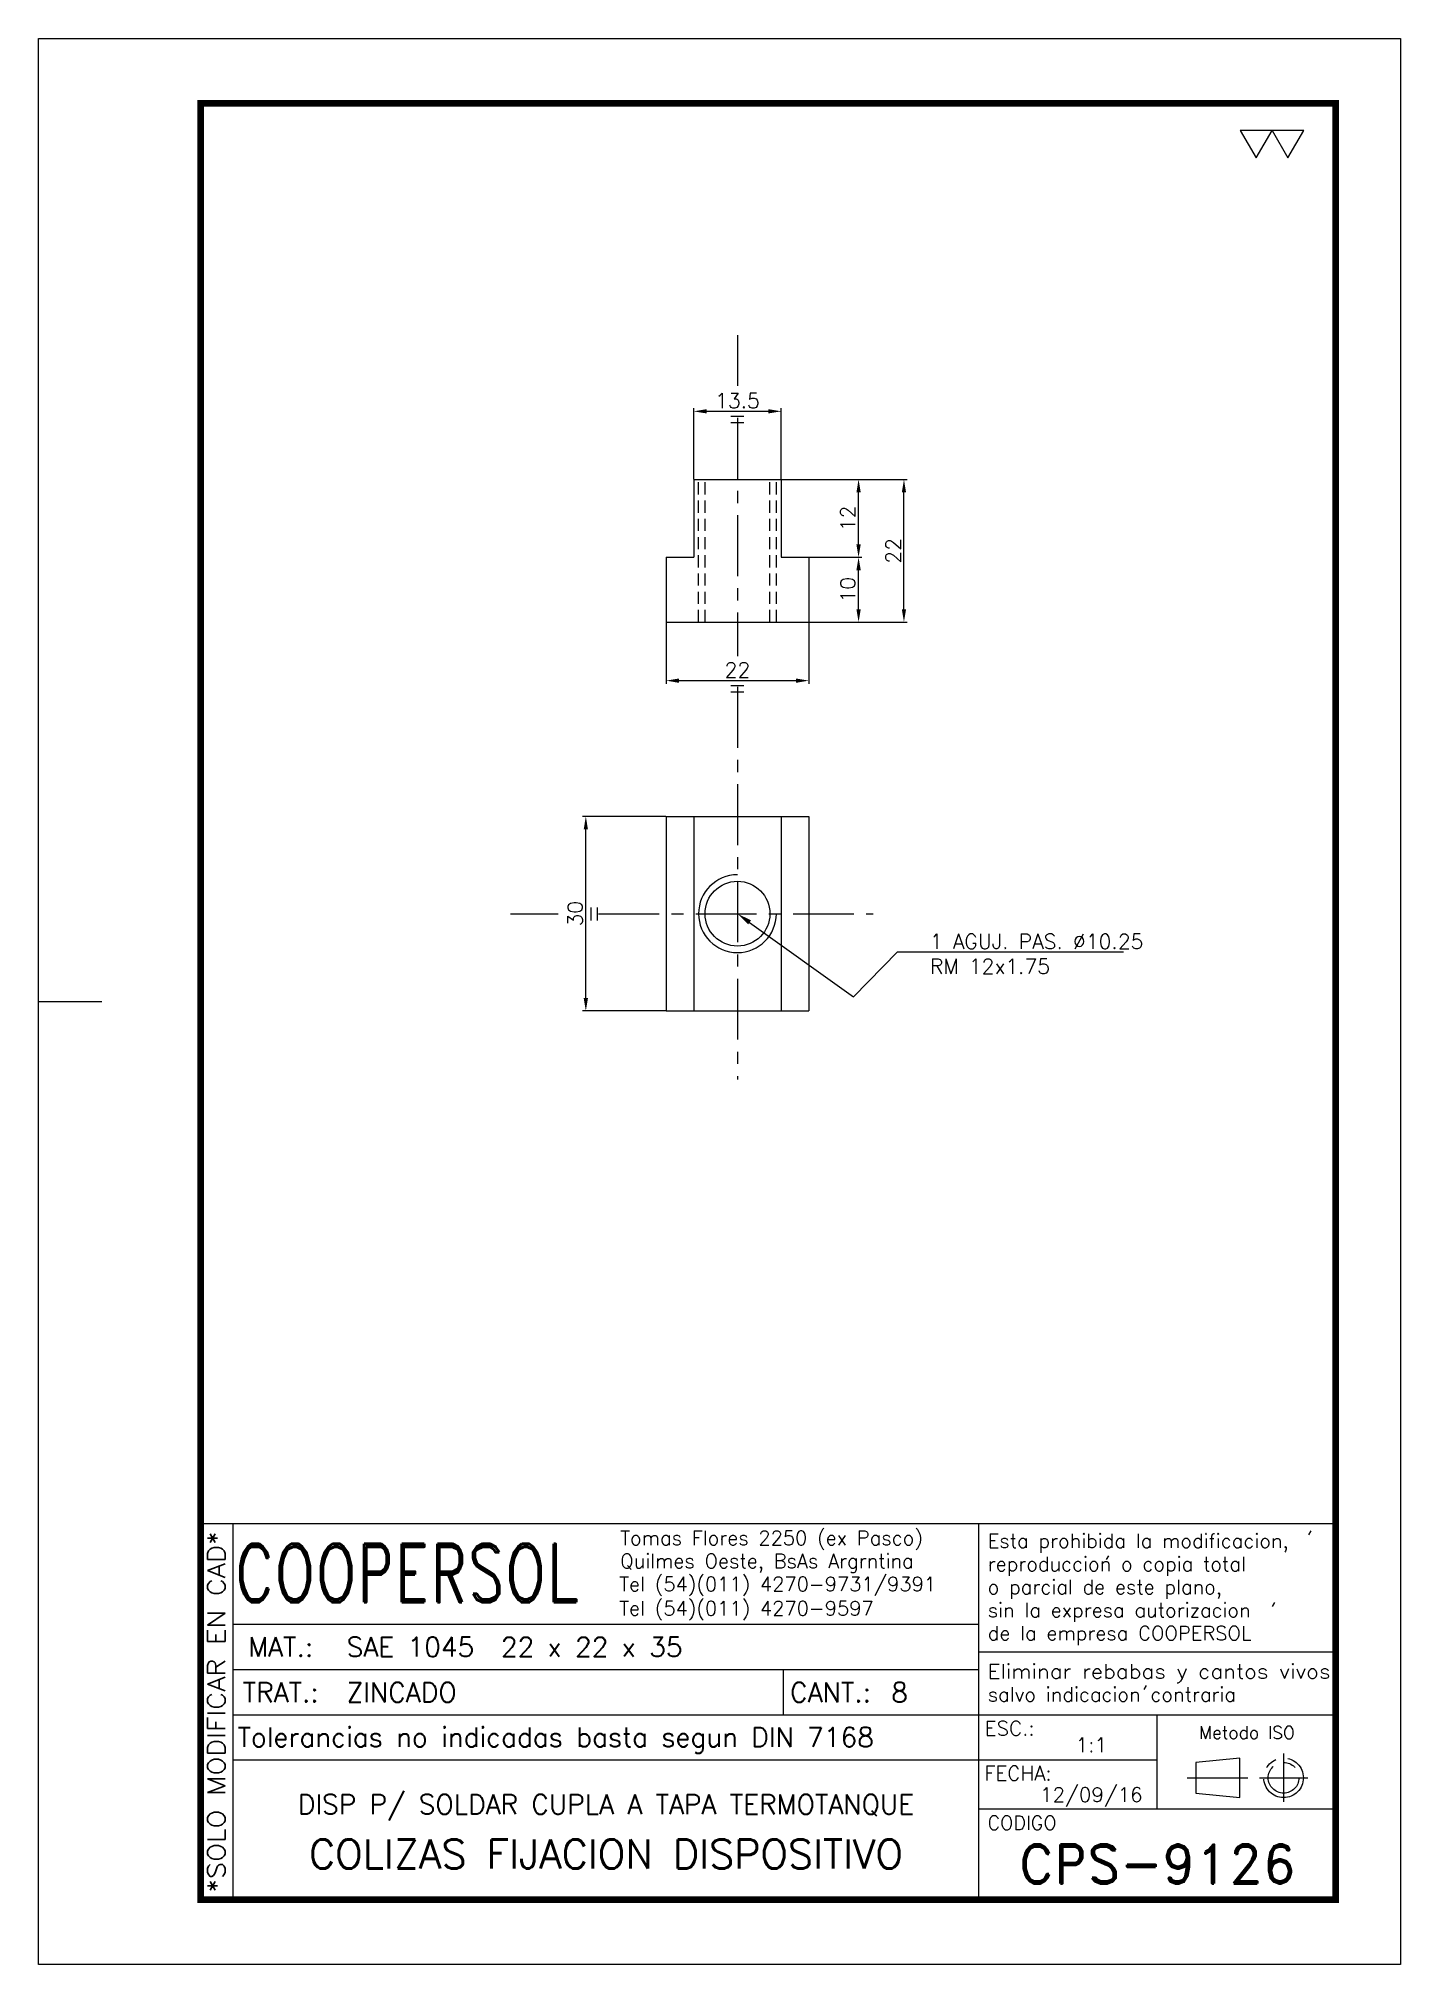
# Model space of a CAD drawing. Extents: x 0 to 210, y 0 to 297.
import ezdxf
from ezdxf import colors
from ezdxf.entities.mleader import LeaderData, LeaderLine
from ezdxf.enums import TextEntityAlignment as Align
from ezdxf.math import Vec2, Vec3

# ---------------------------------------------------------------- set-up
doc = ezdxf.new("R2010")
doc.units = 0
doc.header["$LTSCALE"] = 7.5
doc.header["$MEASUREMENT"] = 0
doc.linetypes.add('CENTER', pattern=[2, 1.25, -0.25, 0.25, -0.25])
doc.linetypes.add('HIDDEN', pattern=[0.375, 0.25, -0.125])
doc.layers.get('0').update_dxf_attribs({"linetype": 'CONTINUOUS'})
doc.layers.get('DEFPOINTS').update_dxf_attribs({"linetype": 'CONTINUOUS'})
for name, color, linetype in [('1', 1, 'CENTER'), ('CL', 1, 'CENTER'), ('CO', 3, 'CONTINUOUS'), ('FI', 1, 'CONTINUOUS'), ('OC', 1, 'HIDDEN')]:
    doc.layers.add(name, color=color, linetype=linetype)
doc.styles.add('ROMAND', font='ROMAND')
doc.styles.add('ROMANS', font='ROMANS.SHX')
doc.dimstyles.new('1', dxfattribs={"dimtxt": 2.3, "dimasz": 2, "dimexe": 0.5, "dimexo": 0.0625, "dimgap": 0.5, "dimtad": 1, "dimdec": 4, "dimdsep": 46, "dimtxsty": 'ROMANS', "dimcen": -2, "dimclrt": 7, "dimadec": 0, "dimazin": 0, "dimtfac": 0.869565, "dimtdec": 4, "dimtmove": 0, "dimatfit": 3, "dimfxl": 1, "dimtolj": 1, "dimarcsym": 0})

# ---------------------------------------------------------------- blocks, each defined once
blk = doc.blocks.new('A4G')
blk.add_line((0, 148.5), (9.75, 148.5))
blk.add_lwpolyline([(0, 297), (210, 297), (210, 0), (0, 0)], close=True)
at = {"const_width": 1}
blk.add_lwpolyline([(25, 287), (200, 287), (200, 10), (25, 10)], close=True, dxfattribs=at)
blk = doc.blocks.new('*D2')
at = {"layer": 'CO', "color": 0, "lineweight": -2}
for p, q in [((96.71, 177.04), (83.89, 177.04)), ((84.39, 149.04), (84.39, 175.04)), ((96.71, 147.04), (83.89, 147.04))]:
    blk.add_line(p, q, dxfattribs=at)
at = {"layer": 'CO', "color": 0}
for points in [[(84.06, 175.04), (84.72, 175.04), (84.39, 177.04)], [(84.06, 149.04), (84.72, 149.04), (84.39, 147.04)]]:
    blk.add_solid(points, dxfattribs=at)
at = {"layer": 'DEFPOINTS', "color": 0}
for p in [(84.39, 177.04), (96.77, 177.04), (96.77, 147.04)]:
    blk.add_point(p, dxfattribs=at)
at = {"layer": 'CO', "color": 7, "insert": (82.74, 162.04), "char_height": 2.3, "attachment_point": 5, "rotation": 90, "style": 'ROMANS'}
blk.add_mtext('\\A1;30', dxfattribs=at)
blk = doc.blocks.new('*D3')
at = {"layer": 'CO', "color": 0, "lineweight": -2}
for p, q in [((118.83, 217), (126.94, 217)), ((126.44, 209), (126.44, 215)), ((118.83, 207), (126.94, 207))]:
    blk.add_line(p, q, dxfattribs=at)
at = {"layer": 'CO', "color": 0}
for points in [[(126.11, 215), (126.78, 215), (126.44, 217)], [(126.11, 209), (126.78, 209), (126.44, 207)]]:
    blk.add_solid(points, dxfattribs=at)
at = {"layer": 'DEFPOINTS', "color": 0}
for p in [(118.77, 217), (126.44, 217), (118.77, 207)]:
    blk.add_point(p, dxfattribs=at)
at = {"layer": 'CO', "color": 7, "insert": (124.79, 212), "char_height": 2.3, "attachment_point": 5, "rotation": 90, "style": 'ROMANS'}
blk.add_mtext('\\A1;10', dxfattribs=at)
blk = doc.blocks.new('*D4')
at = {"layer": 'CO', "color": 0, "lineweight": -2}
for p, q in [((114.58, 229), (126.94, 229)), ((126.44, 219), (126.44, 227)), ((118.83, 217), (126.94, 217))]:
    blk.add_line(p, q, dxfattribs=at)
at = {"layer": 'CO', "color": 0}
for points in [[(126.11, 227), (126.78, 227), (126.44, 229)], [(126.11, 219), (126.78, 219), (126.44, 217)]]:
    blk.add_solid(points, dxfattribs=at)
at = {"layer": 'DEFPOINTS', "color": 0}
for p in [(114.52, 229), (126.44, 229), (118.77, 217)]:
    blk.add_point(p, dxfattribs=at)
at = {"layer": 'CO', "color": 7, "insert": (124.79, 223), "char_height": 2.3, "attachment_point": 5, "rotation": 90, "style": 'ROMANS'}
blk.add_mtext('\\A1;12', dxfattribs=at)
blk = doc.blocks.new('*D5')
at = {"layer": 'CO', "color": 0, "lineweight": -2}
for p, q in [((114.58, 229), (133.94, 229)), ((133.44, 209), (133.44, 227)), ((118.83, 207), (133.94, 207))]:
    blk.add_line(p, q, dxfattribs=at)
at = {"layer": 'CO', "color": 0}
for points in [[(133.11, 227), (133.77, 227), (133.44, 229)], [(133.11, 209), (133.77, 209), (133.44, 207)]]:
    blk.add_solid(points, dxfattribs=at)
at = {"layer": 'DEFPOINTS', "color": 0}
for p in [(114.52, 229), (133.44, 229), (118.77, 207)]:
    blk.add_point(p, dxfattribs=at)
at = {"layer": 'CO', "color": 7, "insert": (131.79, 218), "char_height": 2.3, "attachment_point": 5, "rotation": 90, "style": 'ROMANS'}
blk.add_mtext('\\A1;22', dxfattribs=at)
blk = doc.blocks.new('*D6')
at = {"layer": 'CO', "color": 0, "lineweight": -2}
for p, q in [((101.02, 229.07), (101.02, 240.01)), ((103.02, 239.51), (112.52, 239.51)), ((114.52, 229.07), (114.52, 240.01))]:
    blk.add_line(p, q, dxfattribs=at)
at = {"layer": 'CO', "color": 0}
for points in [[(103.02, 239.84), (103.02, 239.18), (101.02, 239.51)], [(112.52, 239.84), (112.52, 239.18), (114.52, 239.51)]]:
    blk.add_solid(points, dxfattribs=at)
at = {"layer": 'DEFPOINTS', "color": 0}
for p in [(114.52, 239.51), (101.02, 229), (114.52, 229)]:
    blk.add_point(p, dxfattribs=at)
at = {"layer": 'CO', "color": 7, "insert": (107.77, 241.16), "char_height": 2.3, "attachment_point": 5, "style": 'ROMANS'}
blk.add_mtext('\\A1;13.5', dxfattribs=at)
blk = doc.blocks.new('*D7')
at = {"layer": 'CO', "color": 0, "lineweight": -2}
for p, q in [((96.77, 206.94), (96.77, 197.48)), ((118.77, 206.94), (118.77, 197.48)), ((98.77, 197.98), (116.77, 197.98))]:
    blk.add_line(p, q, dxfattribs=at)
at = {"layer": 'CO', "color": 0}
for points in [[(98.77, 198.31), (98.77, 197.64), (96.77, 197.98)], [(116.77, 198.31), (116.77, 197.64), (118.77, 197.98)]]:
    blk.add_solid(points, dxfattribs=at)
at = {"layer": 'DEFPOINTS', "color": 0}
for p in [(96.77, 207), (118.77, 207), (118.77, 197.98)]:
    blk.add_point(p, dxfattribs=at)
at = {"layer": 'CO', "color": 7, "insert": (107.77, 199.63), "char_height": 2.3, "attachment_point": 5, "style": 'ROMANS'}
blk.add_mtext('\\A1;22', dxfattribs=at)
blk = doc.blocks.new('COOPERSOLROT-02')
for p, q in [((0, 58), (175, 58)), ((0, 0), (0, 58)), ((5, 0), (5, 58)), ((120, 0), (120, 58)), ((175, 0), (175, 58)), ((5, 42.5), (120, 42.5)), ((120, 38.19), (175, 38.19)), ((5, 35.5), (120, 35.5)), ((89.89, 28.5), (89.89, 35.5)), ((5, 28.5), (175, 28.5)), ((147.5, 14), (147.5, 28.5)), ((147.5, 21.5), (5, 21.5)), ((120, 14), (175, 14)), ((0, 0), (175, 0))]:
    blk.add_line(p, q)
at = {"color": 1, "linetype": 'CENTER'}
blk.add_line((166.98, 22.51), (166.98, 15.06), dxfattribs=at)
for points in [[(152.09, 18.79), (161.93, 18.79)], [(163.26, 18.79), (170.71, 18.79)]]:
    blk.add_lwpolyline(points, dxfattribs=at)
at = {"layer": '1'}
for points in [[(170.85, 56.26), (171.21, 56.85)], [(139.66, 52.43), (140.02, 53.02)], [(165.28, 45.22), (165.64, 45.81)], [(145.46, 32.42), (145.82, 33.01)]]:
    blk.add_lwpolyline(points, dxfattribs=at)
blk.add_lwpolyline([(160.25, 18.79), (160.25, 21.83), (153.47, 21.16), (153.47, 16.41), (160.25, 15.74)], close=True, dxfattribs=at)
for radius in [3.05, 2.37]:
    blk.add_circle((166.98, 18.79), radius, dxfattribs=at)
at = {"style": 'ROMANS', "width": 0.996387}
blk.add_text('*SOLO MODIFICAR EN CAD*', height=2.7, rotation=90, dxfattribs=at).set_placement((3.77, 1.09), (3.77, 56.81), align=Align.FIT)
at = {"style": 'ROMAND', "width": 0.75}
blk.add_text('COOPERSOL', height=9, dxfattribs=at).set_placement((5.26, 45.85))
at = {"style": 'ROMANS'}
for s, p in [('MAT.:', (7.32, 37.47)), ('TRAT.:', (6.5, 30.47)), ('CANT.:', (90.89, 30.47)), ('Tolerancias no indicadas basta segun DIN 7168', (5.7, 23.56))]:
    blk.add_text(s, height=3, dxfattribs=at).set_placement(p)
for tag, height, style, p in [('CONJUNTO', 2.3, 'ROMANS', (62.5, 17.5)), ('SUBCONJUNTO', 3, 'ROMANS', (62.5, 11.5)), ('DENOMINACION', 4.5, 'ROMANS', (62.5, 4.75)), ('COD-PLA', 6, 'ROMAND', (147.5, 5.5))]:
    blk.add_attdef(tag, text='', height=height, dxfattribs=dict(style=style)).set_placement(p, align=Align.MIDDLE)
at = {"layer": '1', "style": 'ROMANS'}
for s, height, p in [('Tomas Flores 2250 (ex Pasco)', 2.2, (64.69, 54.68)), ('Esta prohibida la modificacion,', 2.2, (121.36, 54.23)), ('Quilmes Oeste, BsAs Argrntina', 2.2, (64.69, 51.12)), ('reproduccion o copia total', 2.2, (121.36, 50.67)), ('Tel (54)(011) 4270-9731/9391', 2.2, (64.55, 47.56)), ('o parcial de este plano,', 2.2, (121.36, 47.11)), ('Tel (54)(011) 4270-9597', 2.2, (64.55, 43.83)), ('sin la expresa autorizacion ', 2.2, (121.36, 43.55)), ('de la empresa COOPERSOL', 2.2, (121.36, 39.99)), ('salvo indicacion contraria', 2.2, (121.36, 30.54)), ('ESC.:', 2.25, (120.89, 25.29)), ('FECHA:', 2.25, (120.81, 18.36)), ('CODIGO', 2.16, (121.33, 10.78))]:
    blk.add_text(s, height=height, dxfattribs=at).set_placement(p)
at = {"layer": '1', "style": 'ROMANS', "width": 0.96139}
blk.add_text('Eliminar rebabas y cantos vivos', height=2.2, dxfattribs=at).set_placement((121.34, 34.1), (174.21, 34.1), align=Align.FIT)
at = {"layer": '1', "style": 'ROMANS'}
blk.add_text('Metodo ISO', height=1.948, dxfattribs=at).set_placement((161.34, 25.77), align=Align.MIDDLE)
for tag, p in [('MAT', (22.51, 37.47)), ('TRAT', (22.51, 30.47)), ('CANT', (106.49, 30.47))]:
    blk.add_attdef(tag, p, '', height=3, dxfattribs=at)
for tag, p in [('ESC', (137.33, 22.73)), ('FECHA', (137.33, 15.06))]:
    blk.add_attdef(tag, text='', height=2.25, dxfattribs=at).set_placement(p, align=Align.CENTER)

msp = doc.modelspace()

# ---------------------------------------------------------------- linework, layer by layer
for p, q in [((101.02124, 229.00328), (114.52124, 229.00328)), ((101.02124, 229.00328), (101.02124, 217.00328)), ((114.52124, 229.00328), (114.52124, 217.00328)), ((96.77124, 217.00328), (101.02124, 217.00328)), ((96.77124, 217.00328), (96.77124, 207.00328)), ((114.52124, 217.00328), (118.77124, 217.00328)), ((118.77124, 217.00328), (118.77124, 207.00328)), ((96.77124, 207.00328), (118.77124, 207.00328)), ((96.77124, 177.04077), (118.77124, 177.04077)), ((96.77124, 177.04077), (96.77124, 147.04077)), ((101.02124, 177.04077), (101.02124, 147.04077)), ((114.52124, 177.04077), (114.52124, 147.04077)), ((118.77124, 177.04077), (118.77124, 147.04077)), ((96.77124, 147.04077), (118.77124, 147.04077))]:
    msp.add_line(p, q)
msp.add_circle((107.77124, 162.04077), 5)
at = {"layer": 'CL'}
for p, q in [((107.77124, 251.23687), (107.77124, 243.42702)), ((107.77124, 238.4876), (107.77124, 201.73572)), ((107.77124, 197.00715), (107.77124, 136.47566)), ((72.76594, 162.04077), (80.1213, 162.04077)), ((86.34507, 162.04077), (128.70838, 162.04077))]:
    msp.add_line(p, q, dxfattribs=at)
at = {"layer": 'CO'}
for p, q in [((108.74315, 238.737), (106.74303, 238.737)), ((108.74315, 237.737), (106.74303, 237.737)), ((108.74315, 197.20286), (106.74303, 197.20286)), ((108.74315, 196.20286), (106.74303, 196.20286)), ((85.16251, 163.01268), (85.16251, 161.01256)), ((86.16251, 163.01268), (86.16251, 161.01256))]:
    msp.add_line(p, q, dxfattribs=at)
for points in [[(187.74912, 278.60654), (190.19327, 282.83994), (185.30497, 282.83994)], [(192.63743, 278.60654), (195.08158, 282.83994), (190.19327, 282.83994)]]:
    msp.add_lwpolyline(points, close=True, dxfattribs=at)
at = {"layer": 'FI'}
msp.add_arc((107.77124, 162.04077), 6, 90, 0, dxfattribs=at)
at = {"layer": 'OC'}
for p, q in [((101.77124, 207.00328), (101.77124, 229.00328)), ((102.77124, 207.00328), (102.77124, 229.00328)), ((112.77124, 207.00328), (112.77124, 229.00328)), ((113.77124, 207.00328), (113.77124, 229.00328))]:
    msp.add_line(p, q, dxfattribs=at)

# ---------------------------------------------------------------- block references
msp.add_blockref('A4G', (0, 0))
ref = msp.add_blockref('COOPERSOLROT-02', (25, 10))
ref.add_attrib('COD-PLA', 'CPS-9126', dxfattribs={"height": 6, "style": 'ROMAND'}).set_placement((172.5, 15.5), align=Align.MIDDLE)
ref.add_attrib('FECHA', '12/09/16', dxfattribs={"layer": '1', "height": 2.25, "style": 'ROMANS'}).set_placement((162.33468, 25.061), align=Align.CENTER)
ref.add_attrib('MAT', 'SAE 1045  22 x 22 x 35', (47.50529, 47.46815), dxfattribs={"layer": '1', "height": 3, "style": 'ROMANS'})
ref.add_attrib('TRAT', 'ZINCADO', (47.50529, 40.46815), dxfattribs={"layer": '1', "height": 3, "style": 'ROMANS'})
ref.add_attrib('ESC', '1:1', dxfattribs={"layer": '1', "height": 2.25, "style": 'ROMANS'}).set_placement((162.33468, 32.72855), align=Align.CENTER)
ref.add_attrib('CANT', '8', (131.49059, 40.46815), dxfattribs={"layer": '1', "height": 3, "style": 'ROMANS'})
ref.add_attrib('DENOMINACION', 'COLIZAS FIJACION DISPOSITIVO', dxfattribs={"height": 4.5, "style": 'ROMANS'}).set_placement((87.5, 17.03781), align=Align.MIDDLE)
ref.add_attrib('SUBCONJUNTO', 'DISP P/ SOLDAR CUPLA A TAPA TERMOTANQUE', dxfattribs={"height": 3, "style": 'ROMANS'}).set_placement((87.5, 24.47785), align=Align.MIDDLE)

# ---------------------------------------------------------------- dimensions: what is measured, and where the dimension line sits
at = {"layer": 'CO'}
for base, p1, p2, picture, middle in [((114.52124, 239.511), (101.02124, 229.00328), (114.52124, 229.00328), '*D6', (107.77124, 241.161)), ((118.77124, 197.97687), (96.77124, 207.00328), (118.77124, 207.00328), '*D7', (107.77124, 199.62687))]:
    dim = msp.add_linear_dim(base=base, p1=p1, p2=p2, dimstyle='1', dxfattribs=at)
    dim.commit()
    dim.dimension.update_dxf_attribs({"geometry": picture, "text_midpoint": middle})
for base, p1, p2, picture, middle in [((126.44382, 229.00328), (118.77124, 217.00328), (114.52124, 229.00328), '*D4', (124.79382, 223.00328)), ((133.44068, 229.00328), (118.77124, 207.00328), (114.52124, 229.00328), '*D5', (131.79068, 218.00328)), ((126.44382, 217.00328), (118.77124, 207.00328), (118.77124, 217.00328), '*D3', (124.79382, 212.00328)), ((84.3885, 177.04077), (96.77124, 147.04077), (96.77124, 177.04077), '*D2', (82.7385, 162.04077))]:
    dim = msp.add_linear_dim(base=base, p1=p1, p2=p2, angle=90, dimstyle='1', dxfattribs=at)
    dim.commit()
    dim.dimension.update_dxf_attribs({"geometry": picture, "text_midpoint": middle})

# ---------------------------------------------------------------- leaders
ml = msp.add_multileader_mtext('Standard', dxfattribs=at)
ml.set_content('1 AGUJ. PAS. %%C10.25\\PRM 12x1.75', color=7, style='ROMANS')
ml.set_leader_properties(color=256, linetype='ByLayer', lineweight=-1)
ml.build(insert=Vec2(0, 0))
ml.multileader.update_dxf_attribs({"text_left_attachment_type": 6, "text_right_attachment_type": 5, "dogleg_length": 4, "arrow_head_size": 2.3})
ctx = ml.context
ctx.base_point, ctx.char_height, ctx.arrow_head_size, ctx.landing_gap_size, ctx.plane_origin = Vec3(136.43773, 156.15015), 2.3, 2.3, 1, Vec3(107.77124, 162.04077)
ctx.left_attachment, ctx.right_attachment = 6, 5
notes = []
notes.append((ctx, [(0, (1, 1, 0), (132.43773, 156.15015), (1, 0), 4, [(0, [(107.77124, 162.04077), (125.66002, 149.219)], 0, [])])]))
ctx.mtext.insert, ctx.mtext.flow_direction = Vec3(137.43773, 158.91015), 5
for ctx, leaders in notes:
    for number, flags, end, landing, length, lines in leaders:
        leader = LeaderData()
        leader.index, (leader.has_last_leader_line, leader.has_dogleg_vector, leader.attachment_direction) = number, flags
        leader.last_leader_point, leader.dogleg_vector, leader.dogleg_length = Vec3(end), Vec3(landing), length
        for number, points, colour, breaks in lines:
            line = LeaderLine()
            line.index, line.vertices, line.color, line.breaks = number, Vec3.list(points), colors.encode_raw_color(colour), breaks
            leader.lines.append(line)
        ctx.leaders.append(leader)

doc.saveas('drawing.dxf')
